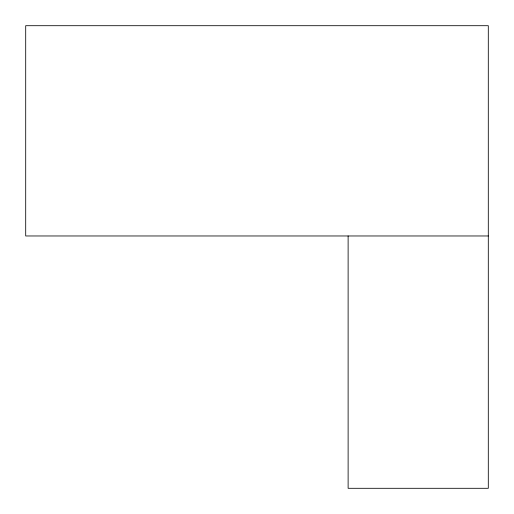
<?xml version="1.0" encoding="UTF-8"?>
<svg xmlns="http://www.w3.org/2000/svg" width="514" height="514" viewBox="0 0 514 514"><rect width="100%" height="100%" fill="white"/><g stroke="black" fill="none" stroke-linecap="round" stroke-linejoin="round"><path stroke-width="0.77" d="M488.3 235.971L25.7 235.971L25.7 25.7L488.3 25.7L488.3 488.3L348.119 488.3L348.119 235.971"/></g></svg>
